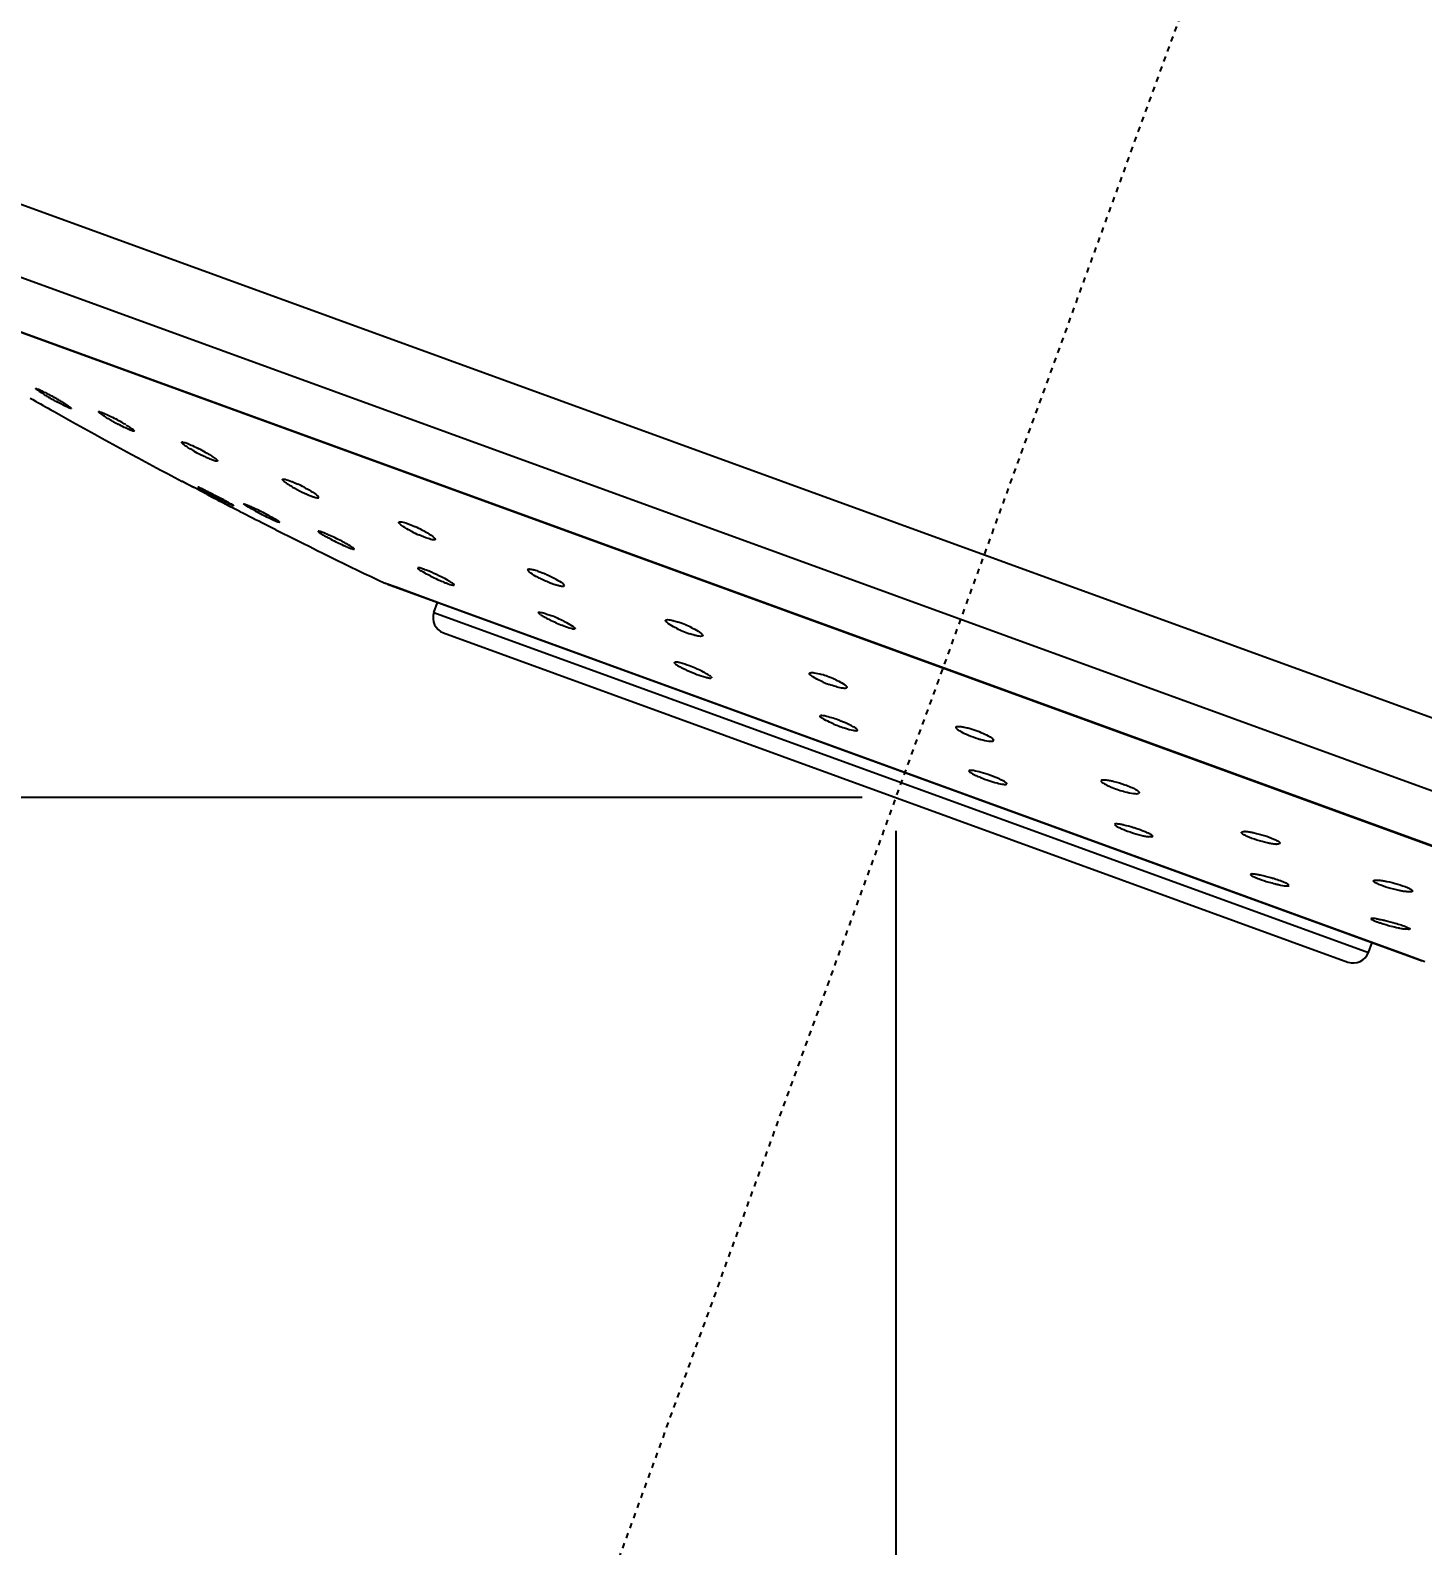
# Model space of a CAD drawing. Header units: millimetres. Extents: x 19562 to 20987, y -3943 to -2935.
# Drawn here: x 19818.61 to 19844.66, y -3223.17 to -3194.82 of the extents above; entities that cross this region are included whole.
import ezdxf

# ---------------------------------------------------------------- set-up
doc = ezdxf.new("R2010")
doc.units = ezdxf.units.MM
doc.header["$LTSCALE"] = 0.1
doc.linetypes.add('CENTER', pattern=[0.6, 0.375, -0.075, 0.075, -0.075])
doc.styles.get("Standard").update_dxf_attribs({"font": 'arial.ttf'})
doc.dimstyles.new('A4', dxfattribs={"dimtxt": 4, "dimasz": 3.5, "dimexe": 0.7, "dimexo": 0.625, "dimgap": 0.5, "dimtad": 1, "dimdec": 1, "dimdsep": 46, "dimtxsty": 'Standard', "dimcen": 2.5, "dimclrd": 5, "dimclre": 5, "dimclrt": 7, "dimadec": 3, "dimazin": 2, "dimtfac": 1, "dimtdec": 1, "dimtmove": 0, "dimatfit": 3, "dimfxl": 0, "dimarcsym": 0})

# ---------------------------------------------------------------- blocks, each defined once
blk = doc.blocks.new('*D382')
at = {"color": 3, "lineweight": -2}
blk.add_arc((20066.729, -2571.961), 607.081, 251.415723, 268.584277, dxfattribs=at)
at = {"color": 3}
for points in [[(19872.427, -3149.746), (19874.079, -3145.026), (19859.095, -3142.43)], [(20051.761, -3176.357), (20051.7, -3181.356), (20066.729, -3179.042)]]:
    blk.add_solid(points, dxfattribs=at)
at = {"layer": 'Defpoints', "color": 0}
for p in [(19877.47, -3091.945), (20066.729, -3153.405), (19926.727, -3162.678), (19819.997, -3249.852), (20066.729, -3262.797)]:
    blk.add_point(p, dxfattribs=at)
at = {"color": 3, "insert": (19962.728, -3161.784), "char_height": 15, "attachment_point": 5, "rotation": 350}
blk.add_mtext('20°', dxfattribs=at)
blk = doc.blocks.new('*D383')
at = {"color": 3, "lineweight": -2}
for p, q in [((19834.178, -3209.174), (19802.582, -3209.174)), ((19803.282, -3224.174), (19803.282, -3451.824)), ((19834.178, -3466.824), (19802.582, -3466.824))]:
    blk.add_line(p, q, dxfattribs=at)
at = {"color": 3}
for points in [[(19800.782, -3224.174), (19805.782, -3224.174), (19803.282, -3209.174)], [(19800.782, -3451.824), (19805.782, -3451.824), (19803.282, -3466.824)]]:
    blk.add_solid(points, dxfattribs=at)
at = {"layer": 'Defpoints', "color": 0}
for p in [(19834.803, -3209.174), (19803.282, -3466.824), (19834.803, -3466.824)]:
    blk.add_point(p, dxfattribs=at)
at = {"color": 3, "insert": (19795.123, -3337.999), "char_height": 15, "attachment_point": 5, "rotation": 90}
blk.add_mtext('257.6', dxfattribs=at)
blk = doc.blocks.new('*D379')
at = {"color": 3, "lineweight": -2}
for p, q in [((19834.803, -3209.799), (19834.803, -3433.239)), ((20066.72, -3420.757), (20066.72, -3433.239)), ((19849.803, -3432.539), (20051.72, -3432.539))]:
    blk.add_line(p, q, dxfattribs=at)
at = {"color": 3}
for points in [[(19849.803, -3430.039), (19849.803, -3435.039), (19834.803, -3432.539)], [(20051.72, -3430.039), (20051.72, -3435.039), (20066.72, -3432.539)]]:
    blk.add_solid(points, dxfattribs=at)
at = {"layer": 'Defpoints', "color": 0}
for p in [(19834.803, -3209.174), (20066.72, -3420.132), (20066.72, -3432.539)]:
    blk.add_point(p, dxfattribs=at)
at = {"color": 3, "insert": (19950.762, -3424.375), "char_height": 15, "attachment_point": 5}
blk.add_mtext('231.9', dxfattribs=at)

msp = doc.modelspace()

# ---------------------------------------------------------------- linework, layer by layer
at = {"color": 1, "linetype": 'CENTER'}
msp.add_line((19877.47, -3091.945), (19819.997, -3249.852), dxfattribs=at)
at = {"color": 7, "linetype": 'Continuous'}
for p, q in [((19863.427, -3214.454), (19809.481, -3194.82)), ((19809.692, -3196.255), (19862.343, -3215.418)), ((19858.316, -3214.993), (19813.05, -3198.517)), ((19858.382, -3215.008), (19813.27, -3198.589)), ((19818.994, -3201.919), (19819.058, -3201.955)), ((19819.058, -3201.955), (19819.274, -3202.076)), ((19821.558, -3202.623), (19821.544, -3202.613)), ((19822.002, -3202.784), (19822.016, -3202.793)), ((19822.115, -3202.878), (19822.115, -3202.88)), ((19821.453, -3203.258), (19821.662, -3203.368)), ((19821.453, -3203.259), (19821.453, -3203.259)), ((19821.458, -3203.261), (19821.453, -3203.259)), ((19821.574, -3203.322), (19821.458, -3203.261)), ((19821.674, -3203.374), (19821.574, -3203.322)), ((19821.703, -3203.389), (19821.662, -3203.368)), ((19821.787, -3203.434), (19821.703, -3203.389)), ((19821.758, -3203.37), (19821.75, -3203.366)), ((19821.902, -3203.494), (19821.787, -3203.434)), ((19821.913, -3203.499), (19821.873, -3203.478)), ((19822.001, -3203.545), (19821.902, -3203.494)), ((19821.913, -3203.499), (19822.013, -3203.552)), ((19822.075, -3203.584), (19822.001, -3203.545)), ((19822.013, -3203.552), (19822.119, -3203.607)), ((19822.123, -3203.609), (19822.075, -3203.584)), ((19822.119, -3203.607), (19822.123, -3203.609)), ((19822.123, -3203.609), (19822.123, -3203.609)), ((19823.995, -3203.567), (19823.999, -3203.567)), ((19822.396, -3203.75), (19822.532, -3203.82)), ((19823.003, -3204.06), (19823.168, -3204.144)), ((19823.168, -3204.144), (19823.205, -3204.163)), ((19825.258, -3205.169), (19825.243, -3205.164)), ((19825.271, -3205.176), (19825.244, -3205.165)), ((19827.937, -3204.945), (19827.915, -3204.909)), ((19827.945, -3204.953), (19827.937, -3204.945)), ((19825.454, -3205.241), (19825.258, -3205.169)), ((19825.295, -3205.185), (19844.65, -3212.229)), ((19826.232, -3205.524), (19825.454, -3205.241)), ((19828.572, -3205.172), (19828.58, -3205.179)), ((19828.58, -3205.179), (19828.602, -3205.216)), ((19826.163, -3205.713), (19826.23, -3205.525)), ((19826.163, -3205.713), (19843.646, -3212.076)), ((19844.364, -3212.124), (19826.232, -3205.524)), ((19828.116, -3205.71), (19828.124, -3205.705)), ((19828.804, -3206.014), (19828.795, -3206.019)), ((19830.504, -3205.88), (19830.498, -3205.859)), ((19826.343, -3206.095), (19843.262, -3212.253)), ((19831.185, -3206.127), (19831.191, -3206.148)), ((19830.662, -3206.647), (19830.67, -3206.641)), ((19831.345, -3206.939), (19831.348, -3206.938)), ((19831.356, -3206.933), (19831.348, -3206.938)), ((19833.891, -3207.112), (19833.891, -3207.119)), ((19835.93, -3207.854), (19835.928, -3207.858)), ((19836.636, -3208.107), (19836.634, -3208.111)), ((19836.176, -3208.671), (19836.173, -3208.675)), ((19838.652, -3208.849), (19838.644, -3208.857)), ((19838.652, -3208.849), (19838.657, -3208.847)), ((19836.877, -3208.926), (19836.881, -3208.921)), ((19839.35, -3209.096), (19839.346, -3209.098)), ((19839.358, -3209.088), (19839.35, -3209.096)), ((19838.92, -3209.669), (19838.898, -3209.678)), ((19839.555, -3209.912), (19839.533, -3209.909)), ((19839.59, -3209.913), (19839.613, -3209.905)), ((19841.27, -3209.823), (19841.302, -3209.81)), ((19841.991, -3210.035), (19841.96, -3210.049)), ((19841.523, -3210.61), (19841.499, -3210.607)), ((19843.798, -3211.444), (19843.776, -3211.441)), ((19843.646, -3212.076), (19843.716, -3211.889)), ((19844.702, -3212.247), (19844.364, -3212.124))]:
    msp.add_line(p, q, dxfattribs=at)
for centre, radius, start, end in [((19871.4, -3108.626), 107.005, 240.44047, 240.67551), ((19821.749, -3196.896), 5.543, 239.3097, 240.0617), ((19822.02, -3196.428), 6.084, 240.0546, 241.1723), ((19816.062, -3207.005), 6.103, 60.0547, 61.169), ((19821.895, -3196.655), 5.825, 241.169, 241.3668), ((19816.332, -3206.537), 5.562, 59.3104, 60.0629), ((19871.398, -3108.629), 107.002, 240.84754, 242.17487), ((19821.852, -3199.13), 3.452, 238.5201, 239.9206), ((19822.223, -3198.494), 4.188, 239.8935, 240.8982), ((19822.307, -3198.344), 4.36, 240.8891, 241.864), ((19818.183, -3205.859), 4.278, 59.8948, 61.7178), ((19818.596, -3205.15), 3.457, 58.5189, 59.9123), ((19823.331, -3199.772), 3.358, 240.3067, 242.7353), ((19820.226, -3205.637), 3.361, 60.3045, 62.7329), ((19822.397, -3205.905), 2.866, 62.2203, 64.8185), ((19827.552, -3192.989), 11.896, 241.8803, 242.2145), ((19816.057, -3215.126), 13.068, 62.1986, 63.1637), ((19828.285, -3191.598), 13.469, 242.2127, 242.5284), ((19827.947, -3192.255), 12.73, 242.5147, 243.1702), ((19871.399, -3108.628), 107.003, 242.5799, 242.74454), ((19871.397, -3108.632), 106.998, 242.82624, 243.10932), ((19825.817, -3198.193), 6.369, 241.6928, 242.876), ((19819.872, -3209.873), 6.777, 62.8109, 63.9045), ((19825.992, -3197.862), 6.744, 242.8395, 243.9487), ((19820.062, -3209.512), 6.369, 61.6926, 62.8469), ((19871.399, -3108.627), 107.004, 243.23087, 244.44748), ((19822.352, -3208.384), 4.516, 62.5853, 65.8491), ((19826.914, -3201.958), 2.524, 242.5349, 245.7548), ((19824.781, -3206.408), 2.521, 62.5201, 65.7428), ((19826.413, -3200.138), 4.735, 242.6432, 244.2612), ((19826.164, -3200.665), 4.152, 244.193, 245.9412), ((19827.772, -3201.696), 3.731, 243.4028, 245.56), ((19826.446, -3205.813), 0.3, 160.4696, 250), ((19829.683, -3203.1), 3.064, 243.7992, 248.6114), ((19827.237, -3208.624), 3.064, 63.7411, 68.545), ((19831.618, -3204.154), 2.069, 243.6671, 251.1081), ((19830.072, -3207.851), 2.067, 63.6662, 71.1109), ((19829.926, -3209.415), 2.888, 66.6399, 69.3872), ((19832.877, -3208.687), 1.893, 69.9238, 73.4779), ((19834.276, -3205.078), 2.109, 246.8421, 250.01), ((19832.819, -3208.858), 2.073, 66.0327, 70.0333), ((19832.862, -3210.066), 2.496, 69.9425, 72.6252), ((19834.707, -3205.232), 2.779, 247.5977, 250.0085), ((19832.758, -3210.359), 2.806, 68.352, 69.9968), ((19834.616, -3205.491), 2.504, 249.9444, 252.5793), ((19832.794, -3210.269), 2.709, 67.5824, 68.3593), ((19839.611, -3207.077), 2.056, 248.3771, 255.3919), ((19841.322, -3210.231), 0.423, 86.3912, 88.8072), ((19841.939, -3209.628), 0.422, 266.4034, 268.8162), ((19841.982, -3210.032), 0.0101, 339.8855, 353.8839), ((19842.655, -3207.775), 3.107, 253.6609, 256.068), ((19844.917, -3208.326), 3.363, 255.3992, 257.76), ((19843.365, -3211.971), 0.3, 250, 339.5304)]:
    msp.add_arc(centre, radius, start, end, dxfattribs=at)
for points, knots in [([(19818.714, -3201.522), (19818.715, -3201.52), (19818.727, -3201.522), (19818.741, -3201.527), (19818.769, -3201.538), (19818.82, -3201.562), (19818.901, -3201.602), (19818.968, -3201.639), (19819.005, -3201.659)], [0, 0, 0, 0, 0.020949, 0.075804, 0.16522, 0.286561, 0.608345, 1, 1, 1, 1]), ([(19818.92, -3201.663), (19818.891, -3201.646), (19818.841, -3201.615), (19818.782, -3201.577), (19818.747, -3201.553), (19818.729, -3201.539), (19818.719, -3201.53), (19818.714, -3201.524), (19818.714, -3201.522)], [0, 0, 0, 0, 0.397278, 0.713516, 0.831734, 0.91965, 0.975633, 1, 1, 1, 1]), ([(19819.171, -3201.754), (19819.2, -3201.771), (19819.251, -3201.802), (19819.309, -3201.839), (19819.345, -3201.864), (19819.363, -3201.878), (19819.372, -3201.887), (19819.378, -3201.893), (19819.377, -3201.895)], [0, 0, 0, 0, 0.397289, 0.713533, 0.83175, 0.919664, 0.975642, 1, 1, 1, 1]), ([(19819.377, -3201.895), (19819.376, -3201.897), (19819.366, -3201.895), (19819.352, -3201.891), (19819.326, -3201.88), (19819.278, -3201.858), (19819.202, -3201.821), (19819.139, -3201.787), (19819.104, -3201.767)], [0, 0, 0, 0, 0.020918, 0.075128, 0.163604, 0.283922, 0.604987, 1, 1, 1, 1]), ([(19820.05, -3202.074), (19820.027, -3202.06), (19819.988, -3202.035), (19819.936, -3202), (19819.91, -3201.977), (19819.891, -3201.961), (19819.893, -3201.955)], [0, 0, 0, 0, 0.400431, 0.712817, 0.915442, 1, 1, 1, 1]), ([(19819.893, -3201.955), (19819.894, -3201.953), (19819.906, -3201.952), (19819.935, -3201.961), (19820.002, -3201.987), (19820.097, -3202.033), (19820.171, -3202.071), (19820.21, -3202.092)], [0, 0, 0, 0, 0.023798, 0.079813, 0.292234, 0.613987, 1, 1, 1, 1]), ([(19820.558, -3202.32), (19820.557, -3202.322), (19820.546, -3202.323), (19820.517, -3202.314), (19820.453, -3202.29), (19820.361, -3202.246), (19820.29, -3202.209), (19820.251, -3202.189)], [0, 0, 0, 0, 0.023824, 0.079516, 0.290661, 0.611855, 1, 1, 1, 1]), ([(19820.402, -3202.201), (19820.424, -3202.215), (19820.463, -3202.24), (19820.515, -3202.275), (19820.542, -3202.298), (19820.56, -3202.314), (19820.558, -3202.32)], [0, 0, 0, 0, 0.400871, 0.712837, 0.915582, 1, 1, 1, 1]), ([(19821.544, -3202.613), (19821.518, -3202.596), (19821.483, -3202.572), (19821.452, -3202.544), (19821.444, -3202.531), (19821.445, -3202.527)], [0, 0, 0, 0, 0.705397, 0.904865, 1, 1, 1, 1]), ([(19821.445, -3202.527), (19821.446, -3202.524), (19821.458, -3202.521), (19821.49, -3202.528), (19821.556, -3202.55), (19821.653, -3202.593), (19821.726, -3202.629), (19821.766, -3202.649)], [0, 0, 0, 0, 0.026952, 0.083602, 0.295028, 0.615197, 1, 1, 1, 1]), ([(19821.668, -3202.689), (19821.658, -3202.683), (19821.621, -3202.662), (19821.584, -3202.64), (19821.558, -3202.623)], [0, 0, 0, 0, 0.267689, 1, 1, 1, 1]), ([(19821.917, -3202.817), (19821.907, -3202.813), (19821.865, -3202.793), (19821.824, -3202.773), (19821.793, -3202.757)], [0, 0, 0, 0, 0.238978, 1, 1, 1, 1]), ([(19821.891, -3202.717), (19821.901, -3202.723), (19821.938, -3202.745), (19821.975, -3202.767), (19822.002, -3202.784)], [0, 0, 0, 0, 0.267697, 1, 1, 1, 1]), ([(19822.115, -3202.88), (19822.113, -3202.885), (19822.086, -3202.883), (19822.051, -3202.872), (19821.988, -3202.849), (19821.942, -3202.829), (19821.917, -3202.817)], [0, 0, 0, 0, 0.080949, 0.280411, 0.594261, 1, 1, 1, 1]), ([(19822.016, -3202.793), (19822.041, -3202.81), (19822.074, -3202.832), (19822.105, -3202.861), (19822.115, -3202.873), (19822.115, -3202.878)], [0, 0, 0, 0, 0.683859, 0.889884, 1, 1, 1, 1]), ([(19821.744, -3203.365), (19821.743, -3203.367), (19821.75, -3203.37), (19821.758, -3203.377), (19821.776, -3203.387), (19821.811, -3203.408), (19821.868, -3203.439), (19821.917, -3203.466), (19821.945, -3203.481)], [0, 0, 0, 0, 0.019475, 0.072704, 0.159216, 0.276824, 0.594737, 1, 1, 1, 1]), ([(19821.75, -3203.366), (19821.749, -3203.366), (19821.747, -3203.365), (19821.744, -3203.365), (19821.744, -3203.365)], [0, 0, 0, 0, 0.732978, 1, 1, 1, 1]), ([(19821.956, -3203.465), (19821.934, -3203.454), (19821.869, -3203.421), (19821.803, -3203.388), (19821.758, -3203.37)], [0, 0, 0, 0, 0.336983, 1, 1, 1, 1]), ([(19823.364, -3203.263), (19823.355, -3203.256), (19823.343, -3203.245), (19823.33, -3203.227), (19823.332, -3203.222)], [0, 0, 0, 0, 0.673956, 1, 1, 1, 1]), ([(19823.332, -3203.222), (19823.334, -3203.217), (19823.355, -3203.214), (19823.406, -3203.226), (19823.458, -3203.243), (19823.496, -3203.259)], [0, 0, 0, 0, 0.089186, 0.285432, 1, 1, 1, 1]), ([(19823.408, -3203.296), (19823.404, -3203.293), (19823.389, -3203.283), (19823.374, -3203.272), (19823.364, -3203.263)], [0, 0, 0, 0, 0.279387, 1, 1, 1, 1]), ([(19823.408, -3203.296), (19823.415, -3203.301), (19823.446, -3203.322), (19823.479, -3203.342), (19823.505, -3203.357)], [0, 0, 0, 0, 0.222748, 1, 1, 1, 1]), ([(19823.496, -3203.259), (19823.506, -3203.262), (19823.546, -3203.279), (19823.586, -3203.297), (19823.617, -3203.311)], [0, 0, 0, 0, 0.233776, 1, 1, 1, 1]), ([(19823.505, -3203.357), (19823.523, -3203.368), (19823.601, -3203.412), (19823.681, -3203.453), (19823.743, -3203.481)], [0, 0, 0, 0, 0.239577, 1, 1, 1, 1]), ([(19823.733, -3203.369), (19823.752, -3203.379), (19823.82, -3203.416), (19823.886, -3203.455), (19823.932, -3203.487)], [0, 0, 0, 0, 0.279839, 1, 1, 1, 1]), ([(19822.415, -3203.714), (19822.415, -3203.712), (19822.405, -3203.708), (19822.395, -3203.699), (19822.37, -3203.685), (19822.339, -3203.667), (19822.3, -3203.646), (19822.237, -3203.611), (19822.187, -3203.584), (19822.152, -3203.566)], [0, 0, 0, 0, 0.019983, 0.075307, 0.164742, 0.285414, 0.433902, 0.606023, 1, 1, 1, 1]), ([(19822.202, -3203.614), (19822.23, -3203.629), (19822.281, -3203.654), (19822.341, -3203.683), (19822.378, -3203.7), (19822.397, -3203.709), (19822.406, -3203.711), (19822.414, -3203.715), (19822.415, -3203.714)], [0, 0, 0, 0, 0.406623, 0.726361, 0.843963, 0.929706, 0.98197, 1, 1, 1, 1]), ([(19822.636, -3203.708), (19822.627, -3203.702), (19822.619, -3203.695), (19822.602, -3203.685), (19822.603, -3203.681)], [0, 0, 0, 0, 0.722931, 1, 1, 1, 1]), ([(19822.603, -3203.681), (19822.604, -3203.679), (19822.613, -3203.681), (19822.625, -3203.684), (19822.648, -3203.693), (19822.692, -3203.711), (19822.762, -3203.742), (19822.821, -3203.77), (19822.853, -3203.786)], [0, 0, 0, 0, 0.020406, 0.073881, 0.161041, 0.279884, 0.599772, 1, 1, 1, 1]), ([(19822.797, -3203.8), (19822.78, -3203.791), (19822.726, -3203.762), (19822.672, -3203.731), (19822.636, -3203.708)], [0, 0, 0, 0, 0.306743, 1, 1, 1, 1]), ([(19823.743, -3203.481), (19823.795, -3203.505), (19823.866, -3203.536), (19823.951, -3203.562), (19823.983, -3203.568), (19823.995, -3203.567)], [0, 0, 0, 0, 0.642365, 0.864449, 1, 1, 1, 1]), ([(19823.932, -3203.487), (19823.936, -3203.49), (19823.95, -3203.5), (19823.965, -3203.511), (19823.975, -3203.519)], [0, 0, 0, 0, 0.27928, 1, 1, 1, 1]), ([(19824.007, -3203.561), (19824.009, -3203.556), (19823.996, -3203.538), (19823.984, -3203.527), (19823.975, -3203.519)], [0, 0, 0, 0, 0.324985, 1, 1, 1, 1]), ([(19823.999, -3203.567), (19824.001, -3203.566), (19824.004, -3203.565), (19824.006, -3203.563), (19824.007, -3203.561)], [0, 0, 0, 0, 0.560739, 1, 1, 1, 1]), ([(19823.03, -3203.92), (19823.08, -3203.944), (19823.158, -3203.98), (19823.236, -3204.016), (19823.266, -3204.023)], [0, 0, 0, 0, 0.642812, 1, 1, 1, 1]), ([(19823.083, -3203.904), (19823.099, -3203.913), (19823.154, -3203.943), (19823.208, -3203.973), (19823.244, -3203.997)], [0, 0, 0, 0, 0.306854, 1, 1, 1, 1]), ([(19823.276, -3204.024), (19823.278, -3204.02), (19823.261, -3204.01), (19823.252, -3204.002), (19823.244, -3203.997)], [0, 0, 0, 0, 0.276942, 1, 1, 1, 1]), ([(19823.266, -3204.023), (19823.268, -3204.024), (19823.271, -3204.025), (19823.276, -3204.025), (19823.276, -3204.024)], [0, 0, 0, 0, 0.701041, 1, 1, 1, 1]), ([(19825.538, -3204.066), (19825.529, -3204.058), (19825.516, -3204.047), (19825.505, -3204.028), (19825.507, -3204.022)], [0, 0, 0, 0, 0.663599, 1, 1, 1, 1]), ([(19825.507, -3204.022), (19825.51, -3204.014), (19825.548, -3204.013), (19825.571, -3204.019), (19825.59, -3204.024)], [0, 0, 0, 0, 0.302006, 1, 1, 1, 1]), ([(19825.59, -3204.024), (19825.606, -3204.028), (19825.683, -3204.052), (19825.758, -3204.083), (19825.817, -3204.11)], [0, 0, 0, 0, 0.20326, 1, 1, 1, 1]), ([(19823.995, -3204.193), (19823.994, -3204.197), (19824.009, -3204.21), (19824.031, -3204.227), (19824.075, -3204.254), (19824.108, -3204.273), (19824.127, -3204.284)], [0, 0, 0, 0, 0.081661, 0.280941, 0.592947, 1, 1, 1, 1]), ([(19824.199, -3204.264), (19824.172, -3204.252), (19824.125, -3204.231), (19824.059, -3204.205), (19824.025, -3204.196), (19823.997, -3204.188), (19823.995, -3204.193)], [0, 0, 0, 0, 0.407587, 0.724194, 0.925063, 1, 1, 1, 1]), ([(19824.237, -3204.343), (19824.227, -3204.338), (19824.19, -3204.319), (19824.153, -3204.299), (19824.127, -3204.284)], [0, 0, 0, 0, 0.265006, 1, 1, 1, 1]), ([(19825.75, -3204.198), (19825.73, -3204.187), (19825.662, -3204.15), (19825.595, -3204.111), (19825.552, -3204.077)], [0, 0, 0, 0, 0.294124, 1, 1, 1, 1]), ([(19826.104, -3204.345), (19826.089, -3204.34), (19826.011, -3204.317), (19825.936, -3204.286), (19825.878, -3204.26)], [0, 0, 0, 0, 0.203221, 1, 1, 1, 1]), ([(19825.945, -3204.171), (19825.965, -3204.182), (19826.033, -3204.219), (19826.1, -3204.258), (19826.143, -3204.292)], [0, 0, 0, 0, 0.294119, 1, 1, 1, 1]), ([(19826.156, -3204.303), (19826.16, -3204.307), (19826.172, -3204.318), (19826.185, -3204.33), (19826.187, -3204.34)], [0, 0, 0, 0, 0.339951, 1, 1, 1, 1]), ([(19824.541, -3204.435), (19824.532, -3204.43), (19824.496, -3204.41), (19824.459, -3204.39), (19824.431, -3204.376)], [0, 0, 0, 0, 0.232907, 1, 1, 1, 1]), ([(19824.471, -3204.457), (19824.488, -3204.464), (19824.543, -3204.488), (19824.598, -3204.511), (19824.637, -3204.522)], [0, 0, 0, 0, 0.312246, 1, 1, 1, 1]), ([(19824.672, -3204.526), (19824.674, -3204.522), (19824.658, -3204.509), (19824.637, -3204.492), (19824.593, -3204.465), (19824.56, -3204.446), (19824.541, -3204.435)], [0, 0, 0, 0, 0.081685, 0.280958, 0.592948, 1, 1, 1, 1]), ([(19824.637, -3204.522), (19824.645, -3204.525), (19824.654, -3204.527), (19824.671, -3204.529), (19824.672, -3204.526)], [0, 0, 0, 0, 0.717654, 1, 1, 1, 1]), ([(19826.187, -3204.347), (19826.184, -3204.355), (19826.147, -3204.356), (19826.124, -3204.35), (19826.104, -3204.345)], [0, 0, 0, 0, 0.301997, 1, 1, 1, 1]), ([(19826.187, -3204.34), (19826.188, -3204.341), (19826.188, -3204.344), (19826.188, -3204.346), (19826.187, -3204.347)], [0, 0, 0, 0, 0.531835, 1, 1, 1, 1]), ([(19825.861, -3204.88), (19825.86, -3204.883), (19825.866, -3204.893), (19825.891, -3204.914), (19825.919, -3204.932), (19825.94, -3204.944)], [0, 0, 0, 0, 0.093521, 0.290303, 1, 1, 1, 1]), ([(19826.057, -3204.935), (19826.031, -3204.925), (19825.986, -3204.907), (19825.923, -3204.886), (19825.889, -3204.877), (19825.863, -3204.875), (19825.861, -3204.88)], [0, 0, 0, 0, 0.406336, 0.720392, 0.920119, 1, 1, 1, 1]), ([(19826.102, -3205.033), (19826.086, -3205.025), (19826.032, -3204.997), (19825.977, -3204.967), (19825.94, -3204.944)], [0, 0, 0, 0, 0.279926, 1, 1, 1, 1]), ([(19826.301, -3205.047), (19826.24, -3205.016), (19826.159, -3204.978), (19826.077, -3204.944), (19826.057, -3204.935)], [0, 0, 0, 0, 0.761795, 1, 1, 1, 1]), ([(19826.229, -3205.093), (19826.239, -3205.098), (19826.279, -3205.116), (19826.319, -3205.133), (19826.349, -3205.145)], [0, 0, 0, 0, 0.259897, 1, 1, 1, 1]), ([(19826.463, -3205.135), (19826.452, -3205.128), (19826.399, -3205.097), (19826.344, -3205.068), (19826.301, -3205.047)], [0, 0, 0, 0, 0.214967, 1, 1, 1, 1]), ([(19826.349, -3205.145), (19826.367, -3205.152), (19826.422, -3205.173), (19826.477, -3205.195), (19826.517, -3205.202)], [0, 0, 0, 0, 0.324011, 1, 1, 1, 1]), ([(19826.542, -3205.199), (19826.544, -3205.196), (19826.537, -3205.186), (19826.512, -3205.165), (19826.484, -3205.148), (19826.463, -3205.135)], [0, 0, 0, 0, 0.093495, 0.290255, 1, 1, 1, 1]), ([(19827.915, -3204.909), (19827.919, -3204.899), (19827.966, -3204.897), (19827.994, -3204.905), (19828.018, -3204.91)], [0, 0, 0, 0, 0.303265, 1, 1, 1, 1]), ([(19828.131, -3205.068), (19828.111, -3205.058), (19828.047, -3205.023), (19827.983, -3204.986), (19827.945, -3204.953)], [0, 0, 0, 0, 0.304147, 1, 1, 1, 1]), ([(19828.018, -3204.91), (19828.026, -3204.912), (19828.064, -3204.922), (19828.1, -3204.935), (19828.128, -3204.945)], [0, 0, 0, 0, 0.222088, 1, 1, 1, 1]), ([(19828.128, -3204.945), (19828.15, -3204.952), (19828.237, -3204.986), (19828.323, -3205.024), (19828.386, -3205.057)], [0, 0, 0, 0, 0.240778, 1, 1, 1, 1]), ([(19828.388, -3205.18), (19828.367, -3205.172), (19828.279, -3205.139), (19828.194, -3205.1), (19828.131, -3205.068)], [0, 0, 0, 0, 0.240809, 1, 1, 1, 1]), ([(19828.386, -3205.057), (19828.406, -3205.067), (19828.47, -3205.101), (19828.533, -3205.139), (19828.572, -3205.172)], [0, 0, 0, 0, 0.304052, 1, 1, 1, 1]), ([(19826.517, -3205.202), (19826.52, -3205.202), (19826.528, -3205.203), (19826.541, -3205.204), (19826.542, -3205.199)], [0, 0, 0, 0, 0.397688, 1, 1, 1, 1]), ([(19828.499, -3205.214), (19828.49, -3205.212), (19828.453, -3205.202), (19828.416, -3205.19), (19828.388, -3205.18)], [0, 0, 0, 0, 0.222116, 1, 1, 1, 1]), ([(19828.602, -3205.216), (19828.598, -3205.226), (19828.551, -3205.227), (19828.522, -3205.22), (19828.499, -3205.214)], [0, 0, 0, 0, 0.303178, 1, 1, 1, 1]), ([(19828.155, -3205.751), (19828.144, -3205.743), (19828.131, -3205.734), (19828.114, -3205.716), (19828.116, -3205.71)], [0, 0, 0, 0, 0.692339, 1, 1, 1, 1]), ([(19828.124, -3205.705), (19828.139, -3205.703), (19828.183, -3205.713), (19828.225, -3205.725), (19828.251, -3205.733)], [0, 0, 0, 0, 0.354495, 1, 1, 1, 1]), ([(19828.155, -3205.751), (19828.16, -3205.754), (19828.184, -3205.771), (19828.209, -3205.785), (19828.229, -3205.797)], [0, 0, 0, 0, 0.210847, 1, 1, 1, 1]), ([(19828.229, -3205.797), (19828.237, -3205.801), (19828.27, -3205.819), (19828.304, -3205.836), (19828.33, -3205.849)], [0, 0, 0, 0, 0.231096, 1, 1, 1, 1]), ([(19828.251, -3205.733), (19828.26, -3205.736), (19828.295, -3205.748), (19828.331, -3205.762), (19828.358, -3205.772)], [0, 0, 0, 0, 0.230325, 1, 1, 1, 1]), ([(19828.565, -3205.953), (19828.585, -3205.961), (19828.65, -3205.985), (19828.717, -3206.008), (19828.764, -3206.017)], [0, 0, 0, 0, 0.311863, 1, 1, 1, 1]), ([(19828.593, -3205.876), (19828.61, -3205.885), (19828.669, -3205.915), (19828.727, -3205.947), (19828.765, -3205.973)], [0, 0, 0, 0, 0.299879, 1, 1, 1, 1]), ([(19828.765, -3205.973), (19828.776, -3205.981), (19828.789, -3205.99), (19828.806, -3206.008), (19828.804, -3206.014)], [0, 0, 0, 0, 0.692318, 1, 1, 1, 1]), ([(19830.498, -3205.859), (19830.502, -3205.846), (19830.562, -3205.846), (19830.598, -3205.855), (19830.629, -3205.862)], [0, 0, 0, 0, 0.302332, 1, 1, 1, 1]), ([(19830.526, -3205.903), (19830.524, -3205.901), (19830.516, -3205.894), (19830.508, -3205.886), (19830.504, -3205.88)], [0, 0, 0, 0, 0.29149, 1, 1, 1, 1]), ([(19830.7, -3206.008), (19830.681, -3205.999), (19830.621, -3205.967), (19830.562, -3205.933), (19830.526, -3205.903)], [0, 0, 0, 0, 0.304833, 1, 1, 1, 1]), ([(19830.629, -3205.862), (19830.637, -3205.864), (19830.675, -3205.874), (19830.712, -3205.886), (19830.741, -3205.896)], [0, 0, 0, 0, 0.22809, 1, 1, 1, 1]), ([(19830.989, -3205.999), (19831.007, -3206.008), (19831.067, -3206.039), (19831.126, -3206.073), (19831.162, -3206.104)], [0, 0, 0, 0, 0.304737, 1, 1, 1, 1]), ([(19828.764, -3206.017), (19828.767, -3206.017), (19828.778, -3206.019), (19828.788, -3206.02), (19828.795, -3206.019)], [0, 0, 0, 0, 0.319125, 1, 1, 1, 1]), ([(19831.06, -3206.145), (19831.051, -3206.143), (19831.014, -3206.133), (19830.976, -3206.121), (19830.948, -3206.111)], [0, 0, 0, 0, 0.22808, 1, 1, 1, 1]), ([(19831.191, -3206.148), (19831.186, -3206.16), (19831.126, -3206.161), (19831.09, -3206.152), (19831.06, -3206.145)], [0, 0, 0, 0, 0.302309, 1, 1, 1, 1]), ([(19831.162, -3206.104), (19831.165, -3206.106), (19831.173, -3206.113), (19831.18, -3206.121), (19831.185, -3206.127)], [0, 0, 0, 0, 0.29161, 1, 1, 1, 1]), ([(19830.674, -3206.668), (19830.672, -3206.666), (19830.666, -3206.66), (19830.66, -3206.652), (19830.662, -3206.647)], [0, 0, 0, 0, 0.364509, 1, 1, 1, 1]), ([(19830.943, -3206.713), (19830.885, -3206.691), (19830.807, -3206.663), (19830.715, -3206.643), (19830.682, -3206.638), (19830.67, -3206.641)], [0, 0, 0, 0, 0.653589, 0.873626, 1, 1, 1, 1]), ([(19830.674, -3206.668), (19830.677, -3206.671), (19830.696, -3206.687), (19830.717, -3206.7), (19830.733, -3206.71)], [0, 0, 0, 0, 0.188698, 1, 1, 1, 1]), ([(19830.733, -3206.71), (19830.74, -3206.714), (19830.772, -3206.732), (19830.804, -3206.749), (19830.83, -3206.761)], [0, 0, 0, 0, 0.221397, 1, 1, 1, 1]), ([(19830.83, -3206.761), (19830.849, -3206.771), (19830.932, -3206.81), (19831.017, -3206.845), (19831.082, -3206.87)], [0, 0, 0, 0, 0.237205, 1, 1, 1, 1]), ([(19831.244, -3206.847), (19831.231, -3206.84), (19831.175, -3206.81), (19831.117, -3206.784), (19831.071, -3206.764)], [0, 0, 0, 0, 0.224801, 1, 1, 1, 1]), ([(19831.344, -3206.912), (19831.339, -3206.907), (19831.308, -3206.882), (19831.273, -3206.862), (19831.244, -3206.847)], [0, 0, 0, 0, 0.174911, 1, 1, 1, 1]), ([(19833.19, -3206.857), (19833.19, -3206.856), (19833.19, -3206.853), (19833.19, -3206.851), (19833.191, -3206.85)], [0, 0, 0, 0, 0.520941, 1, 1, 1, 1]), ([(19833.266, -3206.926), (19833.247, -3206.914), (19833.22, -3206.895), (19833.193, -3206.869), (19833.19, -3206.857)], [0, 0, 0, 0, 0.645411, 1, 1, 1, 1]), ([(19833.191, -3206.85), (19833.191, -3206.848), (19833.193, -3206.845), (19833.196, -3206.843), (19833.198, -3206.842)], [0, 0, 0, 0, 0.463728, 1, 1, 1, 1]), ([(19833.198, -3206.842), (19833.201, -3206.841), (19833.214, -3206.836), (19833.229, -3206.836), (19833.241, -3206.836)], [0, 0, 0, 0, 0.181224, 1, 1, 1, 1]), ([(19833.241, -3206.836), (19833.252, -3206.837), (19833.312, -3206.843), (19833.369, -3206.858), (19833.415, -3206.872)], [0, 0, 0, 0, 0.190783, 1, 1, 1, 1]), ([(19831.082, -3206.87), (19831.137, -3206.89), (19831.212, -3206.916), (19831.3, -3206.936), (19831.332, -3206.941), (19831.345, -3206.939)], [0, 0, 0, 0, 0.642567, 0.864704, 1, 1, 1, 1]), ([(19831.344, -3206.912), (19831.346, -3206.914), (19831.352, -3206.919), (19831.358, -3206.928), (19831.356, -3206.933)], [0, 0, 0, 0, 0.364537, 1, 1, 1, 1]), ([(19833.446, -3207.017), (19833.429, -3207.01), (19833.368, -3206.982), (19833.307, -3206.952), (19833.266, -3206.926)], [0, 0, 0, 0, 0.280379, 1, 1, 1, 1]), ([(19833.891, -3207.119), (19833.887, -3207.13), (19833.842, -3207.136), (19833.777, -3207.125), (19833.672, -3207.1), (19833.596, -3207.075), (19833.555, -3207.06)], [0, 0, 0, 0, 0.096687, 0.307595, 0.621258, 1, 1, 1, 1]), ([(19833.661, -3206.963), (19833.677, -3206.97), (19833.732, -3206.996), (19833.787, -3207.024), (19833.824, -3207.048)], [0, 0, 0, 0, 0.282874, 1, 1, 1, 1]), ([(19833.824, -3207.048), (19833.841, -3207.059), (19833.865, -3207.077), (19833.889, -3207.101), (19833.891, -3207.112)], [0, 0, 0, 0, 0.641379, 1, 1, 1, 1]), ([(19833.387, -3207.655), (19833.387, -3207.654), (19833.386, -3207.652), (19833.387, -3207.65), (19833.387, -3207.649)], [0, 0, 0, 0, 0.533571, 1, 1, 1, 1]), ([(19833.387, -3207.649), (19833.387, -3207.648), (19833.39, -3207.645), (19833.393, -3207.644), (19833.395, -3207.643)], [0, 0, 0, 0, 0.430399, 1, 1, 1, 1]), ([(19833.466, -3207.715), (19833.447, -3207.705), (19833.42, -3207.687), (19833.391, -3207.666), (19833.387, -3207.655)], [0, 0, 0, 0, 0.657245, 1, 1, 1, 1]), ([(19833.607, -3207.685), (19833.562, -3207.671), (19833.501, -3207.653), (19833.43, -3207.642), (19833.404, -3207.641), (19833.395, -3207.643)], [0, 0, 0, 0, 0.651318, 0.868743, 1, 1, 1, 1]), ([(19833.648, -3207.801), (19833.631, -3207.794), (19833.569, -3207.767), (19833.508, -3207.739), (19833.466, -3207.715)], [0, 0, 0, 0, 0.280719, 1, 1, 1, 1]), ([(19834.009, -3207.85), (19833.997, -3207.843), (19833.938, -3207.812), (19833.876, -3207.785), (19833.827, -3207.764)], [0, 0, 0, 0, 0.213393, 1, 1, 1, 1]), ([(19833.866, -3207.88), (19833.911, -3207.894), (19833.973, -3207.912), (19834.044, -3207.923), (19834.07, -3207.925), (19834.08, -3207.922)], [0, 0, 0, 0, 0.651211, 0.868732, 1, 1, 1, 1]), ([(19834.088, -3207.91), (19834.084, -3207.899), (19834.055, -3207.878), (19834.028, -3207.861), (19834.009, -3207.85)], [0, 0, 0, 0, 0.342922, 1, 1, 1, 1]), ([(19834.08, -3207.922), (19834.082, -3207.921), (19834.085, -3207.92), (19834.088, -3207.917), (19834.088, -3207.916)], [0, 0, 0, 0, 0.570004, 1, 1, 1, 1]), ([(19834.088, -3207.916), (19834.088, -3207.915), (19834.089, -3207.913), (19834.088, -3207.911), (19834.088, -3207.91)], [0, 0, 0, 0, 0.466406, 1, 1, 1, 1]), ([(19835.928, -3207.858), (19835.925, -3207.866), (19835.946, -3207.894), (19835.967, -3207.908), (19835.983, -3207.918)], [0, 0, 0, 0, 0.326719, 1, 1, 1, 1]), ([(19835.93, -3207.854), (19835.931, -3207.853), (19835.933, -3207.851), (19835.935, -3207.85), (19835.937, -3207.85)], [0, 0, 0, 0, 0.428779, 1, 1, 1, 1]), ([(19835.936, -3207.85), (19835.939, -3207.848), (19835.956, -3207.842), (19835.975, -3207.843), (19835.99, -3207.843)], [0, 0, 0, 0, 0.174818, 1, 1, 1, 1]), ([(19835.983, -3207.918), (19835.994, -3207.926), (19836.053, -3207.96), (19836.115, -3207.988), (19836.164, -3208.008)], [0, 0, 0, 0, 0.204228, 1, 1, 1, 1]), ([(19835.99, -3207.843), (19835.997, -3207.844), (19836.029, -3207.847), (19836.061, -3207.852), (19836.085, -3207.857)], [0, 0, 0, 0, 0.211758, 1, 1, 1, 1]), ([(19836.085, -3207.857), (19836.116, -3207.864), (19836.247, -3207.897), (19836.375, -3207.943), (19836.469, -3207.987)], [0, 0, 0, 0, 0.230941, 1, 1, 1, 1]), ([(19836.469, -3207.987), (19836.513, -3208.007), (19836.571, -3208.038), (19836.625, -3208.078), (19836.638, -3208.101), (19836.636, -3208.108)], [0, 0, 0, 0, 0.694405, 0.895885, 1, 1, 1, 1]), ([(19836.164, -3208.008), (19836.222, -3208.032), (19836.299, -3208.06), (19836.378, -3208.083), (19836.397, -3208.088)], [0, 0, 0, 0, 0.757258, 1, 1, 1, 1]), ([(19836.397, -3208.088), (19836.446, -3208.101), (19836.513, -3208.118), (19836.59, -3208.123), (19836.619, -3208.121), (19836.628, -3208.116)], [0, 0, 0, 0, 0.650672, 0.867654, 1, 1, 1, 1]), ([(19836.173, -3208.675), (19836.171, -3208.679), (19836.18, -3208.694), (19836.218, -3208.72), (19836.257, -3208.741), (19836.288, -3208.756)], [0, 0, 0, 0, 0.097487, 0.294835, 1, 1, 1, 1]), ([(19836.181, -3208.668), (19836.18, -3208.669), (19836.179, -3208.669), (19836.177, -3208.67), (19836.177, -3208.671)], [0, 0, 0, 0, 0.574324, 1, 1, 1, 1]), ([(19836.4, -3208.706), (19836.354, -3208.692), (19836.291, -3208.676), (19836.217, -3208.666), (19836.19, -3208.666), (19836.181, -3208.668)], [0, 0, 0, 0, 0.650003, 0.867971, 1, 1, 1, 1]), ([(19836.288, -3208.756), (19836.295, -3208.759), (19836.328, -3208.774), (19836.361, -3208.788), (19836.387, -3208.799)], [0, 0, 0, 0, 0.231207, 1, 1, 1, 1]), ([(19836.387, -3208.799), (19836.439, -3208.82), (19836.542, -3208.858), (19836.685, -3208.901), (19836.791, -3208.926), (19836.85, -3208.931), (19836.871, -3208.929), (19836.877, -3208.926)], [0, 0, 0, 0, 0.329992, 0.64535, 0.882644, 0.957527, 1, 1, 1, 1]), ([(19836.881, -3208.921), (19836.883, -3208.916), (19836.87, -3208.899), (19836.842, -3208.881), (19836.795, -3208.854), (19836.705, -3208.812), (19836.572, -3208.759), (19836.459, -3208.722), (19836.4, -3208.706)], [0, 0, 0, 0, 0.03104, 0.097053, 0.199018, 0.331983, 0.65887, 1, 1, 1, 1]), ([(19838.657, -3208.847), (19838.66, -3208.846), (19838.681, -3208.841), (19838.702, -3208.842), (19838.719, -3208.843)], [0, 0, 0, 0, 0.180291, 1, 1, 1, 1]), ([(19838.719, -3208.843), (19838.727, -3208.843), (19838.762, -3208.847), (19838.797, -3208.853), (19838.824, -3208.858)], [0, 0, 0, 0, 0.215505, 1, 1, 1, 1]), ([(19838.644, -3208.857), (19838.639, -3208.871), (19838.688, -3208.911), (19838.723, -3208.929), (19838.753, -3208.944)], [0, 0, 0, 0, 0.302402, 1, 1, 1, 1]), ([(19838.753, -3208.944), (19838.761, -3208.948), (19838.794, -3208.964), (19838.827, -3208.978), (19838.853, -3208.988)], [0, 0, 0, 0, 0.230426, 1, 1, 1, 1]), ([(19838.824, -3208.858), (19838.845, -3208.863), (19838.935, -3208.883), (19839.024, -3208.911), (19839.091, -3208.935)], [0, 0, 0, 0, 0.231228, 1, 1, 1, 1]), ([(19839.091, -3208.935), (19839.129, -3208.948), (19839.197, -3208.974), (19839.284, -3209.018), (19839.335, -3209.048), (19839.362, -3209.078), (19839.358, -3209.088)], [0, 0, 0, 0, 0.384058, 0.696221, 0.903948, 1, 1, 1, 1]), ([(19839.093, -3209.066), (19839.145, -3209.08), (19839.217, -3209.097), (19839.302, -3209.104), (19839.334, -3209.102), (19839.346, -3209.098)], [0, 0, 0, 0, 0.636068, 0.857958, 1, 1, 1, 1]), ([(19838.898, -3209.678), (19838.896, -3209.683), (19838.913, -3209.701), (19838.944, -3209.72), (19839.001, -3209.748), (19839.045, -3209.766), (19839.07, -3209.776)], [0, 0, 0, 0, 0.088865, 0.288569, 0.598544, 1, 1, 1, 1]), ([(19838.978, -3209.673), (19838.972, -3209.672), (19838.953, -3209.67), (19838.934, -3209.668), (19838.92, -3209.669)], [0, 0, 0, 0, 0.303423, 1, 1, 1, 1]), ([(19839.072, -3209.691), (19839.063, -3209.689), (19839.032, -3209.682), (19839.001, -3209.676), (19838.978, -3209.673)], [0, 0, 0, 0, 0.27937, 1, 1, 1, 1]), ([(19839.311, -3209.759), (19839.29, -3209.752), (19839.211, -3209.727), (19839.131, -3209.705), (19839.072, -3209.691)], [0, 0, 0, 0, 0.261981, 1, 1, 1, 1]), ([(19839.07, -3209.776), (19839.079, -3209.78), (19839.118, -3209.795), (19839.157, -3209.809), (19839.188, -3209.819)], [0, 0, 0, 0, 0.237939, 1, 1, 1, 1]), ([(19839.188, -3209.819), (19839.209, -3209.826), (19839.29, -3209.853), (19839.372, -3209.876), (19839.433, -3209.89)], [0, 0, 0, 0, 0.260262, 1, 1, 1, 1]), ([(19839.43, -3209.802), (19839.421, -3209.798), (19839.381, -3209.783), (19839.341, -3209.769), (19839.311, -3209.759)], [0, 0, 0, 0, 0.239259, 1, 1, 1, 1]), ([(19839.613, -3209.905), (19839.615, -3209.899), (19839.596, -3209.88), (19839.563, -3209.861), (19839.503, -3209.831), (19839.457, -3209.812), (19839.43, -3209.802)], [0, 0, 0, 0, 0.088243, 0.288781, 0.599532, 1, 1, 1, 1]), ([(19839.433, -3209.89), (19839.442, -3209.892), (19839.475, -3209.899), (19839.509, -3209.906), (19839.533, -3209.909)], [0, 0, 0, 0, 0.280259, 1, 1, 1, 1]), ([(19839.59, -3209.913), (19839.588, -3209.913), (19839.576, -3209.914), (19839.565, -3209.913), (19839.555, -3209.912)], [0, 0, 0, 0, 0.209407, 1, 1, 1, 1]), ([(19841.279, -3209.844), (19841.277, -3209.842), (19841.272, -3209.836), (19841.269, -3209.828), (19841.27, -3209.823)], [0, 0, 0, 0, 0.33418, 1, 1, 1, 1]), ([(19841.559, -3209.972), (19841.498, -3209.952), (19841.414, -3209.922), (19841.322, -3209.876), (19841.289, -3209.855), (19841.279, -3209.844)], [0, 0, 0, 0, 0.624246, 0.851703, 1, 1, 1, 1]), ([(19841.349, -3209.809), (19841.356, -3209.81), (19841.389, -3209.813), (19841.422, -3209.818), (19841.448, -3209.822)], [0, 0, 0, 0, 0.21725, 1, 1, 1, 1]), ([(19841.448, -3209.822), (19841.468, -3209.826), (19841.552, -3209.843), (19841.636, -3209.866), (19841.699, -3209.886)], [0, 0, 0, 0, 0.230585, 1, 1, 1, 1]), ([(19841.814, -3210.036), (19841.794, -3210.033), (19841.708, -3210.016), (19841.623, -3209.992), (19841.559, -3209.972)], [0, 0, 0, 0, 0.23052, 1, 1, 1, 1]), ([(19841.699, -3209.886), (19841.761, -3209.905), (19841.844, -3209.935), (19841.936, -3209.98), (19841.97, -3210.002), (19841.981, -3210.013)], [0, 0, 0, 0, 0.619343, 0.84797, 1, 1, 1, 1]), ([(19841.913, -3210.049), (19841.906, -3210.049), (19841.872, -3210.046), (19841.84, -3210.041), (19841.814, -3210.036)], [0, 0, 0, 0, 0.21722, 1, 1, 1, 1]), ([(19841.981, -3210.013), (19841.983, -3210.015), (19841.988, -3210.02), (19841.992, -3210.028), (19841.992, -3210.033)], [0, 0, 0, 0, 0.327973, 1, 1, 1, 1]), ([(19841.443, -3210.614), (19841.441, -3210.617), (19841.451, -3210.63), (19841.487, -3210.651), (19841.525, -3210.668), (19841.554, -3210.68)], [0, 0, 0, 0, 0.090704, 0.28592, 1, 1, 1, 1]), ([(19841.451, -3210.608), (19841.449, -3210.609), (19841.446, -3210.61), (19841.443, -3210.612), (19841.443, -3210.614)], [0, 0, 0, 0, 0.587528, 1, 1, 1, 1]), ([(19841.499, -3210.607), (19841.493, -3210.607), (19841.477, -3210.606), (19841.461, -3210.605), (19841.451, -3210.608)], [0, 0, 0, 0, 0.32762, 1, 1, 1, 1]), ([(19841.626, -3210.628), (19841.617, -3210.626), (19841.582, -3210.619), (19841.548, -3210.613), (19841.523, -3210.61)], [0, 0, 0, 0, 0.280671, 1, 1, 1, 1]), ([(19841.554, -3210.68), (19841.571, -3210.687), (19841.645, -3210.715), (19841.721, -3210.739), (19841.781, -3210.757)], [0, 0, 0, 0, 0.220492, 1, 1, 1, 1]), ([(19841.887, -3210.698), (19841.865, -3210.691), (19841.779, -3210.665), (19841.692, -3210.642), (19841.626, -3210.628)], [0, 0, 0, 0, 0.258466, 1, 1, 1, 1]), ([(19842.165, -3210.823), (19842.167, -3210.815), (19842.132, -3210.793), (19842.085, -3210.769), (19841.993, -3210.733), (19841.926, -3210.71), (19841.887, -3210.698)], [0, 0, 0, 0, 0.08325, 0.291269, 0.608851, 1, 1, 1, 1]), ([(19841.907, -3210.791), (19841.927, -3210.796), (19841.994, -3210.811), (19842.061, -3210.825), (19842.109, -3210.829)], [0, 0, 0, 0, 0.300009, 1, 1, 1, 1]), ([(19842.109, -3210.829), (19842.122, -3210.83), (19842.138, -3210.831), (19842.163, -3210.828), (19842.165, -3210.823)], [0, 0, 0, 0, 0.691621, 1, 1, 1, 1]), ([(19843.742, -3210.738), (19843.742, -3210.737), (19843.742, -3210.735), (19843.742, -3210.734), (19843.743, -3210.733)], [0, 0, 0, 0, 0.516588, 1, 1, 1, 1]), ([(19843.746, -3210.746), (19843.745, -3210.744), (19843.744, -3210.742), (19843.743, -3210.74), (19843.742, -3210.738)], [0, 0, 0, 0, 0.543381, 1, 1, 1, 1]), ([(19843.743, -3210.733), (19843.745, -3210.726), (19843.769, -3210.719), (19843.788, -3210.719), (19843.801, -3210.719)], [0, 0, 0, 0, 0.332789, 1, 1, 1, 1]), ([(19844.017, -3210.864), (19843.956, -3210.846), (19843.874, -3210.818), (19843.785, -3210.776), (19843.754, -3210.756), (19843.746, -3210.746)], [0, 0, 0, 0, 0.644907, 0.867248, 1, 1, 1, 1]), ([(19843.822, -3210.719), (19843.829, -3210.72), (19843.865, -3210.723), (19843.9, -3210.728), (19843.928, -3210.732)], [0, 0, 0, 0, 0.216133, 1, 1, 1, 1]), ([(19843.928, -3210.732), (19843.949, -3210.736), (19844.039, -3210.753), (19844.128, -3210.775), (19844.195, -3210.796)], [0, 0, 0, 0, 0.232426, 1, 1, 1, 1]), ([(19844.195, -3210.796), (19844.257, -3210.814), (19844.339, -3210.841), (19844.428, -3210.884), (19844.459, -3210.904), (19844.467, -3210.914)], [0, 0, 0, 0, 0.645812, 0.867934, 1, 1, 1, 1]), ([(19844.285, -3210.927), (19844.264, -3210.924), (19844.174, -3210.907), (19844.085, -3210.884), (19844.017, -3210.864)], [0, 0, 0, 0, 0.232373, 1, 1, 1, 1]), ([(19844.391, -3210.94), (19844.384, -3210.94), (19844.348, -3210.937), (19844.313, -3210.932), (19844.285, -3210.927)], [0, 0, 0, 0, 0.216085, 1, 1, 1, 1]), ([(19844.47, -3210.927), (19844.468, -3210.933), (19844.444, -3210.941), (19844.425, -3210.941), (19844.411, -3210.941)], [0, 0, 0, 0, 0.332841, 1, 1, 1, 1]), ([(19844.467, -3210.914), (19844.467, -3210.915), (19844.469, -3210.918), (19844.47, -3210.92), (19844.47, -3210.921)], [0, 0, 0, 0, 0.542651, 1, 1, 1, 1]), ([(19844.47, -3210.921), (19844.47, -3210.922), (19844.471, -3210.924), (19844.47, -3210.926), (19844.47, -3210.927)], [0, 0, 0, 0, 0.515822, 1, 1, 1, 1]), ([(19843.695, -3211.442), (19843.694, -3211.446), (19843.706, -3211.457), (19843.728, -3211.468), (19843.767, -3211.486), (19843.798, -3211.497), (19843.816, -3211.504)], [0, 0, 0, 0, 0.08355, 0.27835, 0.588036, 1, 1, 1, 1]), ([(19843.711, -3211.437), (19843.709, -3211.437), (19843.703, -3211.437), (19843.696, -3211.439), (19843.695, -3211.442)], [0, 0, 0, 0, 0.368806, 1, 1, 1, 1]), ([(19843.776, -3211.441), (19843.769, -3211.44), (19843.747, -3211.437), (19843.725, -3211.435), (19843.711, -3211.437)], [0, 0, 0, 0, 0.317127, 1, 1, 1, 1]), ([(19843.798, -3211.444), (19843.805, -3211.445), (19843.84, -3211.451), (19843.874, -3211.457), (19843.901, -3211.463)], [0, 0, 0, 0, 0.223635, 1, 1, 1, 1]), ([(19843.816, -3211.504), (19843.834, -3211.51), (19843.918, -3211.539), (19844.003, -3211.563), (19844.069, -3211.58)], [0, 0, 0, 0, 0.221928, 1, 1, 1, 1]), ([(19843.901, -3211.463), (19843.92, -3211.467), (19844.004, -3211.486), (19844.087, -3211.507), (19844.15, -3211.525)], [0, 0, 0, 0, 0.237416, 1, 1, 1, 1]), ([(19844.15, -3211.525), (19844.187, -3211.536), (19844.253, -3211.557), (19844.345, -3211.588), (19844.389, -3211.61), (19844.426, -3211.628), (19844.423, -3211.636)], [0, 0, 0, 0, 0.39438, 0.71306, 0.920465, 1, 1, 1, 1]), ([(19844.204, -3211.612), (19844.215, -3211.614), (19844.253, -3211.623), (19844.292, -3211.63), (19844.321, -3211.634)], [0, 0, 0, 0, 0.275876, 1, 1, 1, 1]), ([(19844.423, -3211.636), (19844.422, -3211.639), (19844.41, -3211.642), (19844.378, -3211.642), (19844.345, -3211.638), (19844.321, -3211.634)], [0, 0, 0, 0, 0.093424, 0.290149, 1, 1, 1, 1])]:
    msp.add_open_spline(points, degree=3, knots=knots, dxfattribs=at)
for points in [[(19825.552, -3204.077), (19825.547, -3204.073), (19825.542, -3204.07), (19825.538, -3204.066)], [(19826.143, -3204.292), (19826.147, -3204.295), (19826.152, -3204.299), (19826.156, -3204.303)], [(19841.302, -3209.81), (19841.312, -3209.809), (19841.322, -3209.808), (19841.331, -3209.809)], [(19841.96, -3210.049), (19841.95, -3210.05), (19841.94, -3210.05), (19841.93, -3210.05)], [(19843.801, -3210.719), (19843.808, -3210.719), (19843.815, -3210.719), (19843.822, -3210.72)], [(19844.411, -3210.941), (19844.404, -3210.941), (19844.398, -3210.941), (19844.391, -3210.94)]]:
    msp.add_open_spline(points, degree=3, dxfattribs=at)

# ---------------------------------------------------------------- dimensions: what is measured, and where the dimension line sits
at = {"color": 0}
dim = msp.add_angular_dim_2l(base=(19926.727, -3162.678), line1=((20066.729, -3262.797), (20066.729, -3153.405)), line2=((19877.47, -3091.945), (19819.997, -3249.852)), dimstyle='A4', override={"dimtxt": 15, "dimasz": 15, "dimclrd": 3, "dimclre": 3, "dimclrt": 3, "dimfxl": 0.5}, dxfattribs=at)
dim.commit()
dim.dimension.update_dxf_attribs({"geometry": '*D382', "text_midpoint": (19962.728, -3161.784)})
dim = msp.add_linear_dim(base=(19803.2821, -3466.8236), p1=(19834.8027, -3209.1739), p2=(19834.8027, -3466.8236), angle=90, dimstyle='A4', override={"dimtxt": 15, "dimasz": 15, "dimdec": 1, "dimclrd": 3, "dimclre": 3, "dimclrt": 3, "dimfxl": 0.5}, dxfattribs=at)
dim.commit()
dim.dimension.update_dxf_attribs({"geometry": '*D383', "text_midpoint": (19795.1235, -3337.9987)})
dim = msp.add_linear_dim(base=(20066.72, -3432.539), p1=(19834.803, -3209.174), p2=(20066.72, -3420.132), dimstyle='A4', override={"dimtxt": 15, "dimasz": 15, "dimclrd": 3, "dimclre": 3, "dimclrt": 3, "dimfxl": 0.5}, dxfattribs=at)
dim.commit()
dim.dimension.update_dxf_attribs({"geometry": '*D379', "text_midpoint": (19950.762, -3424.375)})

doc.saveas('drawing.dxf')
